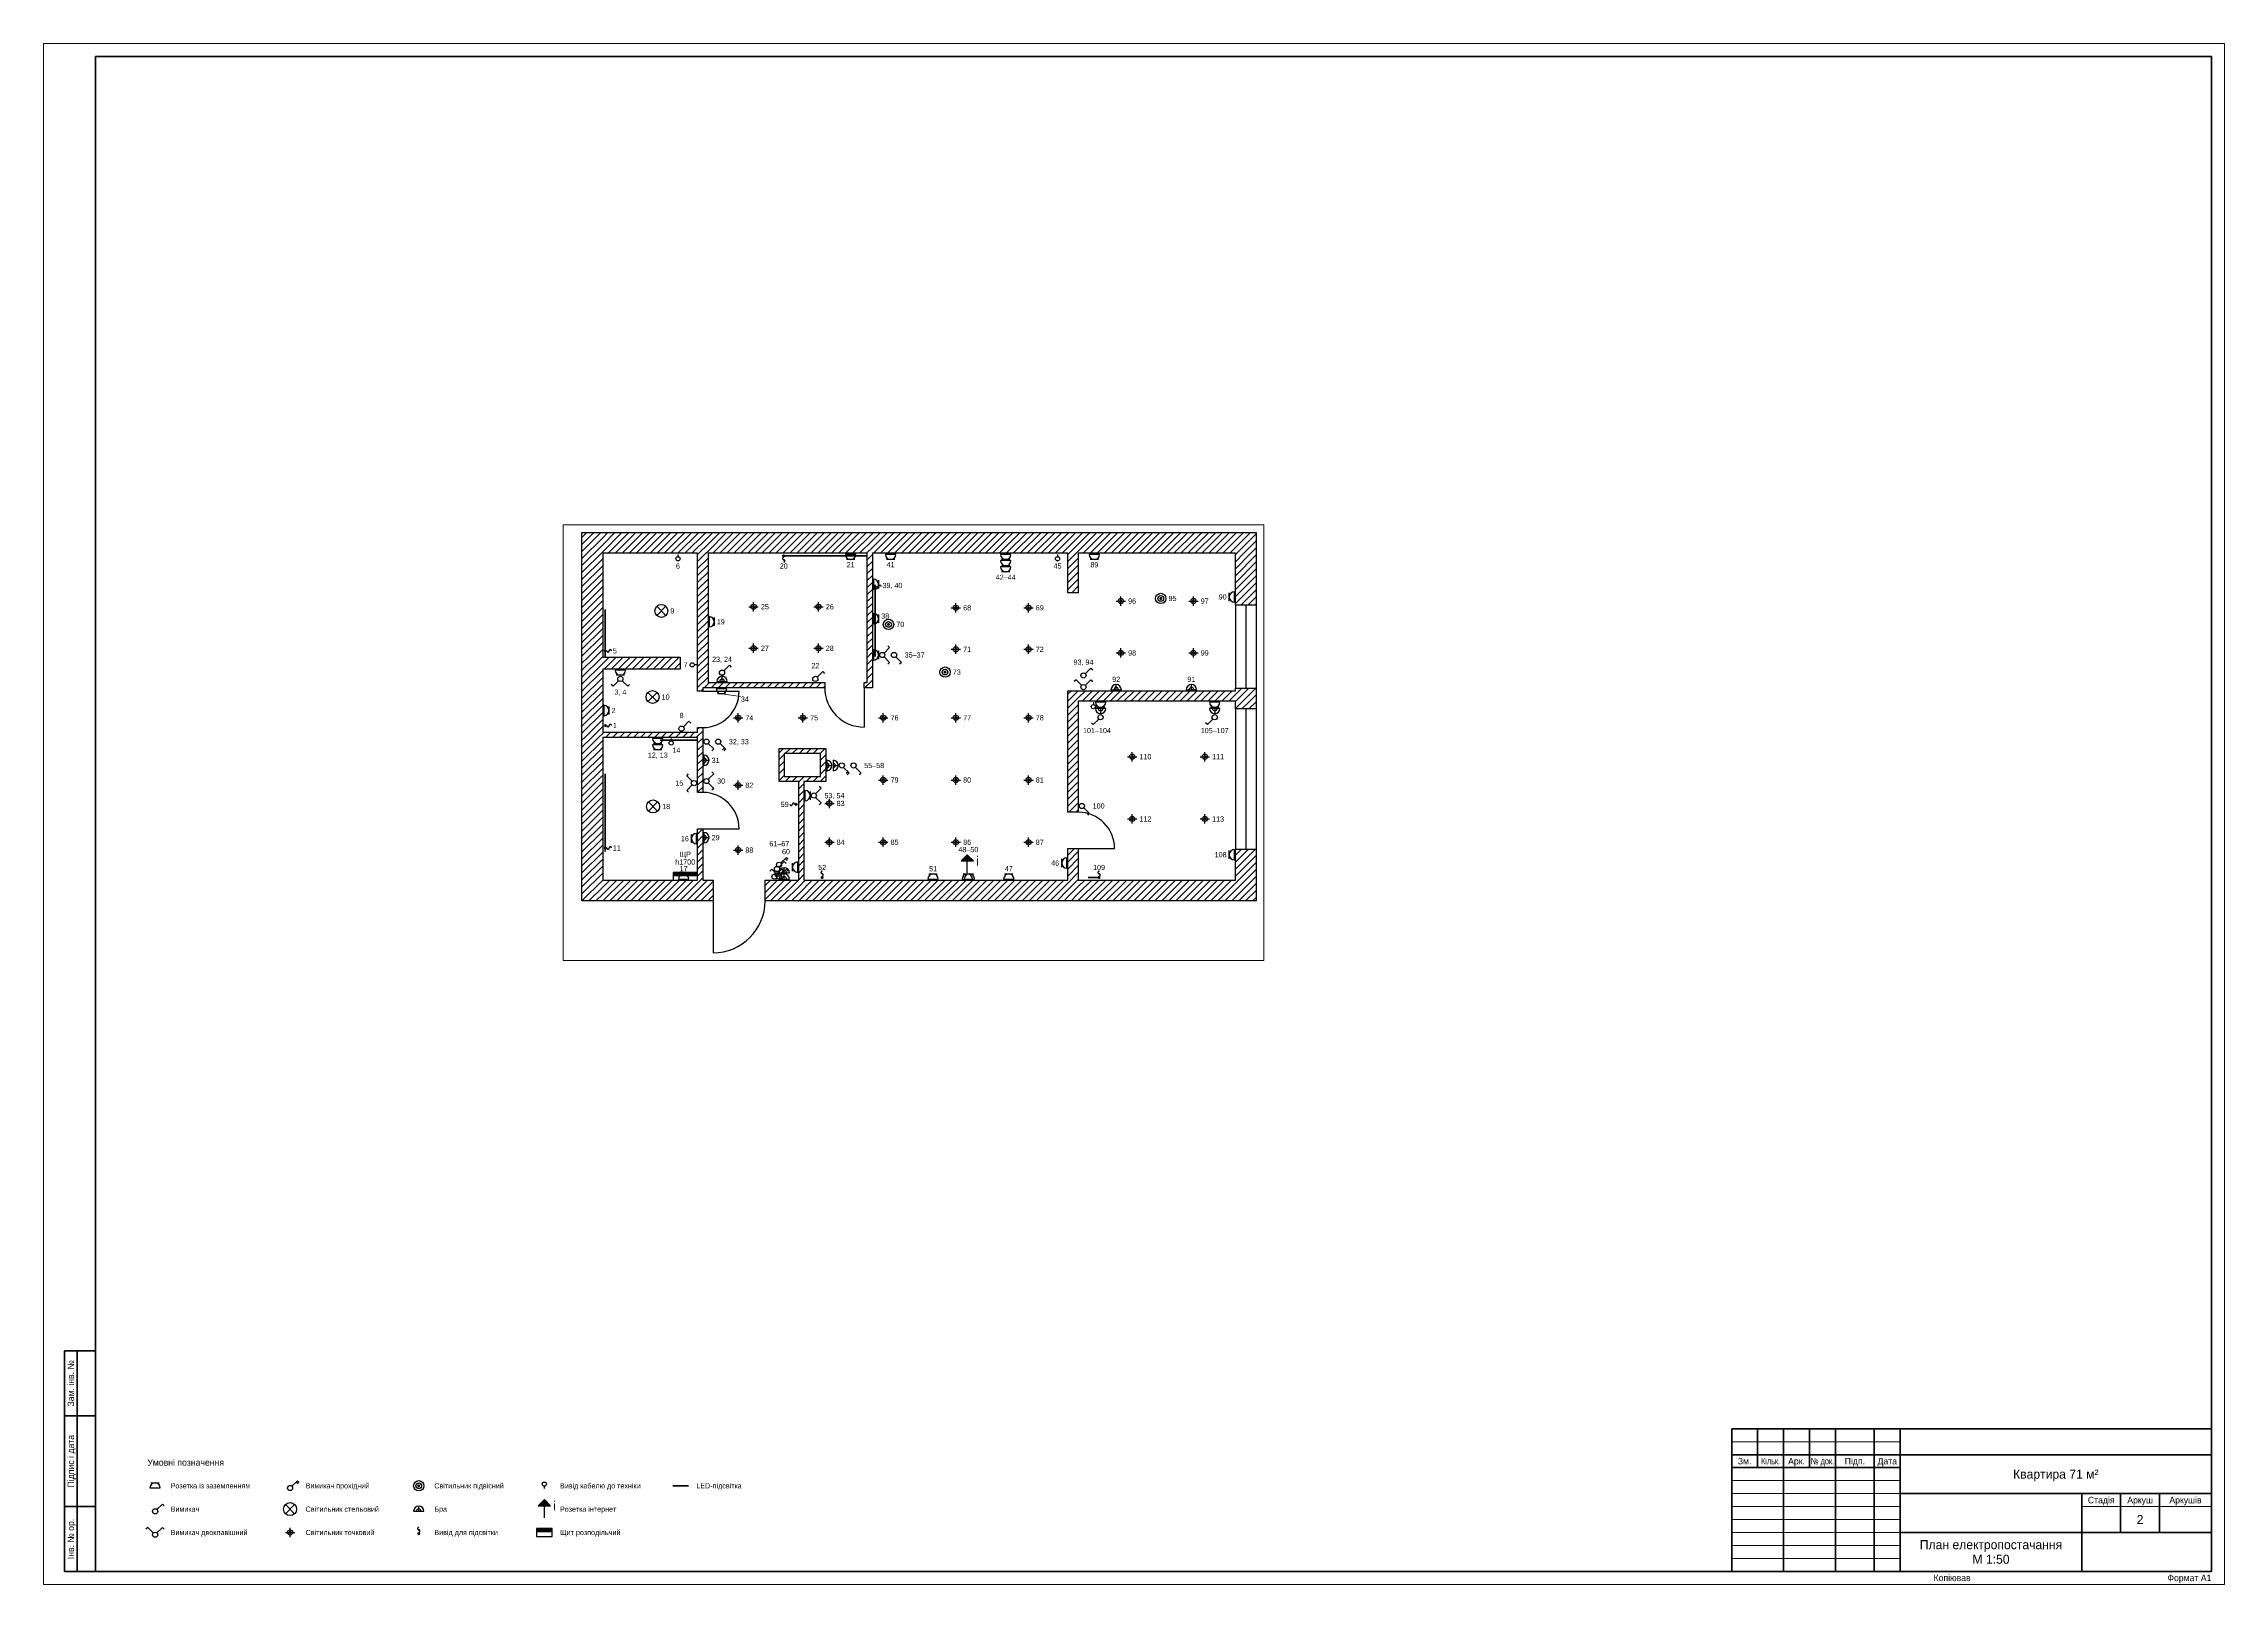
# Paper-space layout '02 Електрика' of a CAD drawing. Header units: millimetres. Extents: x 0 to 841, y 0 to 594.
# The model-space entities are those that its viewports show. They can reach past a viewport. Long polylines and large blocks are cut down to what shows.
import ezdxf
from ezdxf.enums import TextEntityAlignment as Align

# ---------------------------------------------------------------- set-up
doc = ezdxf.new("R2010")
doc.units = ezdxf.units.MM
doc.linetypes.add('E_LED_DASH', pattern=[150, 100, -50])
for name, color, linetype in [('A-DOOR', 3, 'Continuous'), ('A-SHEET', 7, 'Continuous'), ('A-WALL', 7, 'Continuous'), ('A-WIND', 4, 'Continuous'), ('E-BOARD', 1, 'Continuous'), ('E-DATA', 140, 'Continuous'), ('E-LED', 221, 'E_LED_DASH'), ('E-LIGHT', 6, 'Continuous'), ('E-SOCKET', 1, 'Continuous'), ('E-SWITCH', 5, 'Continuous'), ('E-TEXT', 7, 'Continuous')]:
    doc.layers.add(name, color=color, linetype=linetype)
doc.layers.add('A-VPORT', color=8, linetype='Continuous', plot=False)
doc.styles.add('PLEX_LIGHT', font='IBMPlexSans-Light.ttf')

# ---------------------------------------------------------------- blocks, each defined once
blk = doc.blocks.new('STAMP_F3')
at = {"lineweight": 50}
for p, q in [((185, 55), (0, 55)), ((0, 55), (0, 0)), ((10, 40), (10, 55)), ((20, 40), (20, 55)), ((30, 40), (30, 55)), ((40, 40), (40, 55)), ((55, 40), (55, 55)), ((65, 0), (65, 55)), ((185, 0), (185, 55)), ((0, 45), (65, 45)), ((65, 45), (185, 45)), ((0, 40), (65, 40)), ((20, 0), (20, 40)), ((40, 0), (40, 40)), ((55, 0), (55, 40)), ((65, 30), (185, 30)), ((135, 0), (135, 30)), ((150, 15), (150, 30)), ((165, 15), (165, 30)), ((65, 15), (185, 15)), ((0, 0), (185, 0))]:
    blk.add_line(p, q, dxfattribs=at)
at = {"lineweight": 18}
for p, q in [((0, 50), (65, 50)), ((0, 35), (65, 35)), ((0, 30), (65, 30)), ((0, 25), (65, 25)), ((0, 20), (65, 20)), ((135, 25), (185, 25)), ((0, 15), (65, 15)), ((0, 10), (65, 10)), ((0, 5), (65, 5))]:
    blk.add_line(p, q, dxfattribs=at)
at = {"style": 'PLEX_LIGHT'}
for s, p in [('Зм.', (5, 42.5)), ('Арк.', (25, 42.5)), ('Підп.', (47.5, 42.5)), ('Дата', (60, 42.5)), ('Стадія', (142.5, 27.5)), ('Аркуш', (157.5, 27.5)), ('Аркушів', (175, 27.5))]:
    blk.add_text(s, height=2.5, dxfattribs=at).set_placement(p, align=Align.MIDDLE_CENTER)
for s, width, p in [('Кільк.', 0.81045, (15, 42.5)), ('№ док.', 0.701948, (35, 42.5))]:
    blk.add_text(s, height=2.5, dxfattribs=dict(at, width=width)).set_placement(p, align=Align.MIDDLE_CENTER)
for tag, height, p in [('CODE', 5, (125, 50)), ('DATE1', 2.5, (60, 37.5)), ('DATE2', 2.5, (60, 32.5)), ('OBJECT_2', 3.5, (125, 31.9)), ('OBJECT', 3.5, (125, 37.5)), ('DATE3', 2.5, (60, 27.5)), ('DATE4', 2.5, (60, 22.5)), ('DATE5', 2.5, (60, 17.5)), ('BUILDING_2', 3.5, (100, 16.9)), ('BUILDING', 3.5, (100, 22.5)), ('STAGE', 3.5, (142.5, 20)), ('SHEET', 3.5, (157.5, 20)), ('SHEETS', 3.5, (175, 20)), ('DATE6', 2.5, (60, 12.5)), ('DATE7', 2.5, (60, 7.5)), ('IMAGE', 3.5, (100, 7.5)), ('ORG', 2.5, (160, 7.5)), ('DATE8', 2.5, (60, 2.5)), ('IMAGE_2', 3.5, (100, 1.9)), ('ORG_2', 2.5, (160, 3.5))]:
    blk.add_attdef(tag, text='', height=height, dxfattribs=at).set_placement(p, align=Align.MIDDLE_CENTER)
for tag, p in [('ROLE1', (1, 37.5)), ('ROLE2', (1, 32.5)), ('NAME1', (21, 37.5)), ('NAME2', (21, 32.5)), ('ROLE3', (1, 27.5)), ('NAME3', (21, 27.5)), ('ROLE4', (1, 22.5)), ('ROLE5', (1, 17.5)), ('NAME4', (21, 22.5)), ('NAME5', (21, 17.5)), ('ROLE6', (1, 12.5)), ('ROLE7', (1, 7.5)), ('NAME6', (21, 12.5)), ('NAME7', (21, 7.5)), ('ROLE8', (1, 2.5)), ('NAME8', (21, 2.5))]:
    blk.add_attdef(tag, text='', height=2.5, dxfattribs=at).set_placement(p, align=Align.MIDDLE_LEFT)
blk = doc.blocks.new('E_SOCKET')
at = {"color": 0}
for p, q in [((-2, 0.4), (2, 0.4)), ((-1.6, 2.4), (1.6, 2.4))]:
    blk.add_line(p, q, dxfattribs=at)
blk.add_arc((0, 0.4), 2, 0, 180, dxfattribs=at)
at = {"style": 'PLEX_LIGHT', "flags": 1}
for tag in ['GROUP', 'H', 'ID']:
    blk.add_attdef(tag, (0, 0), '', height=2, dxfattribs=at)
blk = doc.blocks.new('E_SWITCH')
at = {"color": 0}
for p, q in [((0.71, 2.11), (2.83, 4.23)), ((2.83, 4.23), (3.54, 3.52))]:
    blk.add_line(p, q, dxfattribs=at)
blk.add_circle((0, 1.4), 1, dxfattribs=at)
at = {"style": 'PLEX_LIGHT', "flags": 1}
for tag in ['GROUP', 'H', 'ID']:
    blk.add_attdef(tag, (0, 0), '', height=2, dxfattribs=at)
blk = doc.blocks.new('E_SWITCH2')
at = {"color": 0}
for p, q in [((-2.83, 4.23), (-3.54, 3.52)), ((-0.71, 2.11), (-2.83, 4.23)), ((0.71, 2.11), (2.83, 4.23)), ((2.83, 4.23), (3.54, 3.52))]:
    blk.add_line(p, q, dxfattribs=at)
blk.add_circle((0, 1.4), 1, dxfattribs=at)
at = {"style": 'PLEX_LIGHT', "flags": 1}
for tag in ['GROUP', 'H', 'ID']:
    blk.add_attdef(tag, (0, 0), '', height=2, dxfattribs=at)
blk = doc.blocks.new('E_PASS_SWITCH')
at = {"color": 0}
for p, q in [((0.71, 2.11), (2.83, 4.23)), ((2.4, 3.8), (3.11, 3.1)), ((2.83, 4.23), (3.54, 3.52))]:
    blk.add_line(p, q, dxfattribs=at)
blk.add_circle((0, 1.4), 1, dxfattribs=at)
at = {"style": 'PLEX_LIGHT', "flags": 1}
for tag in ['GROUP', 'H', 'ID']:
    blk.add_attdef(tag, (0, 0), '', height=2, dxfattribs=at)
blk = doc.blocks.new('E_LIGHT')
at = {"color": 0}
for p, q in [((-1.77, -1.77), (1.77, 1.77)), ((-1.77, 1.77), (1.77, -1.77))]:
    blk.add_line(p, q, dxfattribs=at)
blk.add_circle((0, 0), 2.5, dxfattribs=at)
at = {"style": 'PLEX_LIGHT', "flags": 1}
for tag in ['GROUP', 'H', 'ID']:
    blk.add_attdef(tag, (0, 0), '', height=2, dxfattribs=at)
blk = doc.blocks.new('E_DOWNLIGHT')
h = blk.add_hatch(color=0)
h.dxf.hatch_style = 1
edge = h.paths.add_edge_path()
edge.add_arc((0, 0), 0.6, 0, 360)
at = {"color": 0}
for p, q in [((-1.8, 0), (1.8, 0)), ((0, -1.8), (0, 1.8))]:
    blk.add_line(p, q, dxfattribs=at)
blk.add_circle((0, 0), 1, dxfattribs=at)
at = {"style": 'PLEX_LIGHT', "flags": 1}
for tag in ['GROUP', 'H', 'ID']:
    blk.add_attdef(tag, (0, 0), '', height=2, dxfattribs=at)
blk = doc.blocks.new('E_PENDANT')
h = blk.add_hatch(color=0)
h.dxf.hatch_style = 1
edge = h.paths.add_edge_path()
edge.add_arc((0, 0), 0.6, 0, 360)
at = {"color": 0}
for radius in [2, 1.1]:
    blk.add_circle((0, 0), radius, dxfattribs=at)
at = {"style": 'PLEX_LIGHT', "flags": 1}
for tag in ['GROUP', 'H', 'ID']:
    blk.add_attdef(tag, (0, 0), '', height=2, dxfattribs=at)
blk = doc.blocks.new('E_SCONCE')
at = {"color": 0}
for p, q in [((-2, 0.4), (2, 0.4)), ((0, 0.4), (0, 2.4))]:
    blk.add_line(p, q, dxfattribs=at)
for radius in [2, 0.9]:
    blk.add_arc((0, 0.4), radius, 0, 180, dxfattribs=at)
at = {"style": 'PLEX_LIGHT', "flags": 1}
for tag in ['GROUP', 'H', 'ID']:
    blk.add_attdef(tag, (0, 0), '', height=2, dxfattribs=at)
blk = doc.blocks.new('E_LED_OUTPUT')
h = blk.add_hatch(color=0)
h.dxf.hatch_style = 1
edge = h.paths.add_edge_path()
edge.add_arc((0, 1), 0.6, 0, 360)
at = {"color": 0}
for centre, start, end in [((0, 2.95), 90, 270), ((0, 2.05), 270, 90)]:
    blk.add_arc(centre, 0.45, start, end, dxfattribs=at)
at = {"style": 'PLEX_LIGHT', "flags": 1}
for tag in ['GROUP', 'H', 'ID']:
    blk.add_attdef(tag, (0, 0), '', height=2, dxfattribs=at)
blk = doc.blocks.new('E_OUTLET')
at = {"color": 0}
blk.add_line((0, 0.4), (0, 1.3), dxfattribs=at)
blk.add_circle((0, 2.1), 0.8, dxfattribs=at)
at = {"style": 'PLEX_LIGHT', "flags": 1}
for tag in ['GROUP', 'H', 'ID']:
    blk.add_attdef(tag, (0, 0), '', height=2, dxfattribs=at)
blk = doc.blocks.new('E_DATA')
h = blk.add_hatch(color=0)
h.dxf.hatch_style = 1
h.paths.add_polyline_path([(-2.4, 5), (2.4, 5), (0, 7.4)])
at = {"color": 0}
blk.add_line((0, 0.4), (0, 5), dxfattribs=at)
blk.add_lwpolyline([(-2.4, 5), (2.4, 5), (0, 7.4)], close=True, dxfattribs=at)
at = {"color": 0, "style": 'PLEX_LIGHT'}
blk.add_text('i', height=3.6, dxfattribs=at).set_placement((3.36, 5), align=Align.MIDDLE_LEFT)
at = {"style": 'PLEX_LIGHT', "flags": 1}
for tag in ['GROUP', 'H', 'ID']:
    blk.add_attdef(tag, (0, 0), '', height=2, dxfattribs=at)
blk = doc.blocks.new('E_BOARD')
h = blk.add_hatch(color=0)
h.dxf.hatch_style = 1
h.paths.add_polyline_path([(-0.5, 0.5), (0.5, 0.5), (0.5, 1), (-0.5, 1)])
at = {"color": 0}
blk.add_lwpolyline([(-0.5, 0), (0.5, 0), (0.5, 1), (-0.5, 1)], close=True, dxfattribs=at)
at = {"style": 'PLEX_LIGHT', "flags": 1}
for tag in ['GROUP', 'H', 'ID']:
    blk.add_attdef(tag, (0, 0), '', height=2, dxfattribs=at)

msp = doc.modelspace()

# ---------------------------------------------------------------- hatches: boundary and pattern name
at = {"layer": 'A-WALL'}
h = msp.add_hatch(dxfattribs=at)
h.set_pattern_fill('ANSI31', scale=30)
h.paths.add_polyline_path([(0, 6700), (0, 6300), (0, 4300), (-400, 4300), (-400, 6700)])
h = msp.add_hatch(dxfattribs=at)
h.set_pattern_fill('ANSI31', scale=30)
h.paths.add_polyline_path([(2030, 6300), (1830, 6300), (0, 6300), (0, 6700), (1830, 6700), (2030, 6700)])
h = msp.add_hatch(dxfattribs=at)
h.set_pattern_fill('ANSI31', scale=30)
h.paths.add_polyline_path([(5200, 6700), (5200, 6300), (5100, 6300), (2030, 6300), (2030, 6700), (5100, 6700)])
h = msp.add_hatch(dxfattribs=at)
h.set_pattern_fill('ANSI31', scale=30)
h.paths.add_polyline_path([(9170, 6700), (9170, 6300), (8970, 6300), (5200, 6300), (5200, 6700), (8970, 6700)])
h = msp.add_hatch(dxfattribs=at)
h.set_pattern_fill('ANSI31', scale=30)
h.paths.add_polyline_path([(12600, 6300), (12200, 6300), (9170, 6300), (9170, 6700), (12600, 6700)])
h = msp.add_hatch(dxfattribs=at)
h.set_pattern_fill('ANSI31', scale=30)
h.paths.add_polyline_path([(2030, 3710), (1930, 3710), (1830, 3710), (1830, 3810), (1830, 6300), (2030, 6300), (2030, 3810)])
h = msp.add_hatch(dxfattribs=at)
h.set_pattern_fill('ANSI31', scale=30)
h.paths.add_polyline_path([(5100, 3710), (5100, 3810), (5100, 6300), (5200, 6300), (5200, 3710)])
h = msp.add_hatch(dxfattribs=at)
h.set_pattern_fill('ANSI31', scale=30)
h.paths.add_polyline_path([(8970, 5540), (8970, 6300), (9170, 6300), (9170, 5540)])
h = msp.add_hatch(dxfattribs=at)
h.set_pattern_fill('ANSI31', scale=30)
h.paths.add_polyline_path([(12200, 6300), (12600, 6300), (12600, 5300), (12200, 5300)])
h = msp.add_hatch(dxfattribs=at)
h.set_pattern_fill('ANSI31', scale=30)
h.paths.add_polyline_path([(-400, 4300), (0, 4300), (0, 4070), (0, 2850), (0, 2750), (-400, 2750), (-400, 2850), (-400, 4070)])
h = msp.add_hatch(dxfattribs=at)
h.set_pattern_fill('ANSI31', scale=30)
h.paths.add_polyline_path([(1490, 4300), (1490, 4070), (1390, 4070), (0, 4070), (0, 4300), (1390, 4300)])
h = msp.add_hatch(dxfattribs=at)
h.set_pattern_fill('ANSI31', scale=30)
h.paths.add_polyline_path([(4280, 3810), (4280, 3710), (2030, 3710), (2030, 3810)])
h = msp.add_hatch(dxfattribs=at)
h.set_pattern_fill('ANSI31', scale=30)
h.paths.add_polyline_path([(5100, 3810), (5100, 3710), (5040, 3710), (5040, 3810)])
h = msp.add_hatch(dxfattribs=at)
h.set_pattern_fill('ANSI31', scale=30)
h.paths.add_polyline_path([(1830, 3710), (1930, 3710), (1930, 3640), (1830, 3640)])
h = msp.add_hatch(dxfattribs=at)
h.set_pattern_fill('ANSI31', scale=30)
h.paths.add_polyline_path([(8970, 1310), (8970, 3450), (8970, 3650), (9170, 3650), (9170, 3450), (9170, 1310)])
h = msp.add_hatch(dxfattribs=at)
h.set_pattern_fill('ANSI31', scale=30)
h.paths.add_polyline_path([(12200, 3650), (12200, 3450), (9170, 3450), (9170, 3650)])
h = msp.add_hatch(dxfattribs=at)
h.set_pattern_fill('ANSI31', scale=30)
h.paths.add_polyline_path([(12200, 3450), (12200, 3650), (12200, 3700), (12600, 3700), (12600, 3650), (12600, 3450)])
h = msp.add_hatch(dxfattribs=at)
h.set_pattern_fill('ANSI31', scale=30)
h.paths.add_polyline_path([(12200, 3300), (12200, 3450), (12600, 3450), (12600, 3300)])
h = msp.add_hatch(dxfattribs=at)
h.set_pattern_fill('ANSI31', scale=30)
h.paths.add_polyline_path([(0, 0), (0, -400), (-400, -400), (-400, 2750), (0, 2750)])
h = msp.add_hatch(dxfattribs=at)
h.set_pattern_fill('ANSI31', scale=30)
h.paths.add_polyline_path([(1830, 2850), (1830, 2750), (0, 2750), (0, 2850)])
h = msp.add_hatch(dxfattribs=at)
h.set_pattern_fill('ANSI31', scale=30)
h.paths.add_polyline_path([(1830, 2750), (1830, 2850), (1830, 2940), (1930, 2940), (1930, 2850), (1930, 2750)])
h = msp.add_hatch(dxfattribs=at)
h.set_pattern_fill('ANSI31', scale=30)
h.paths.add_polyline_path([(1830, 1690), (1830, 2750), (1930, 2750), (1930, 1690)])
h = msp.add_hatch(dxfattribs=at)
h.set_pattern_fill('ANSI31', scale=30)
h.paths.add_polyline_path([(3400, 2440), (3400, 2540), (4200, 2540), (4200, 2440), (3500, 2440)])
h = msp.add_hatch(dxfattribs=at)
h.set_pattern_fill('ANSI31', scale=30)
h.paths.add_polyline_path([(4200, 2540), (4300, 2540), (4300, 2000), (4200, 2000), (4200, 2440)])
h = msp.add_hatch(dxfattribs=at)
h.set_pattern_fill('ANSI31', scale=30)
h.paths.add_polyline_path([(3500, 1900), (3400, 1900), (3400, 2440), (3500, 2440), (3500, 2000)])
h = msp.add_hatch(dxfattribs=at)
h.set_pattern_fill('ANSI31', scale=30)
h.paths.add_polyline_path([(3500, 1900), (3500, 2000), (3780, 2000), (3780, 1900)])
h = msp.add_hatch(dxfattribs=at)
h.set_pattern_fill('ANSI31', scale=30)
h.paths.add_polyline_path([(3780, 2000), (3880, 2000), (3880, 1900), (3880, 0), (3780, 0), (3780, 1900)])
h = msp.add_hatch(dxfattribs=at)
h.set_pattern_fill('ANSI31', scale=30)
h.paths.add_polyline_path([(4300, 2000), (4300, 1900), (3880, 1900), (3880, 2000), (4200, 2000)])
h = msp.add_hatch(dxfattribs=at)
h.set_pattern_fill('ANSI31', scale=30)
h.paths.add_polyline_path([(1830, -400), (1830, 0), (1830, 990), (1930, 990), (1930, 0), (1930, -400)])
h = msp.add_hatch(dxfattribs=at)
h.set_pattern_fill('ANSI31', scale=30)
h.paths.add_polyline_path([(8970, -400), (8970, 0), (8970, 610), (9170, 610), (9170, 0), (9170, -400)])
h = msp.add_hatch(dxfattribs=at)
h.set_pattern_fill('ANSI31', scale=30)
h.paths.add_polyline_path([(12200, 0), (12200, 600), (12600, 600), (12600, -400), (12200, -400)])
h = msp.add_hatch(dxfattribs=at)
h.set_pattern_fill('ANSI31', scale=30)
h.paths.add_polyline_path([(1830, 0), (1830, -400), (0, -400), (0, 0)])
h = msp.add_hatch(dxfattribs=at)
h.set_pattern_fill('ANSI31', scale=30)
h.paths.add_polyline_path([(2130, 0), (2130, -400), (1930, -400), (1930, 0)])
h = msp.add_hatch(dxfattribs=at)
h.set_pattern_fill('ANSI31', scale=30)
h.paths.add_polyline_path([(3130, 0), (3780, 0), (3780, -400), (3130, -400)])
h = msp.add_hatch(dxfattribs=at)
h.set_pattern_fill('ANSI31', scale=30)
h.paths.add_polyline_path([(3780, -400), (3780, 0), (3880, 0), (8970, 0), (8970, -400), (3880, -400)])
h = msp.add_hatch(dxfattribs=at)
h.set_pattern_fill('ANSI31', scale=30)
h.paths.add_polyline_path([(12200, 0), (12200, -400), (9170, -400), (9170, 0)])

# ---------------------------------------------------------------- linework, layer by layer
at = {"layer": 'A-DOOR'}
for p, q in [((1930, 3640), (2630, 3640)), ((5040, 3710), (5040, 2950)), ((1930, 990), (2630, 990)), ((9170, 610), (9870, 610)), ((2130, -400), (2130, -1400))]:
    msp.add_line(p, q, dxfattribs=at)
for centre, radius, start, end in [((1930, 3640), 700, -90, 0), ((5040, 3710), 760, 180, -90), ((1930, 990), 700, 0, 90), ((9170, 610), 700, 0, 90), ((2130, -400), 1000, -90, 0)]:
    msp.add_arc(centre, radius, start, end, dxfattribs=at)
at = {"layer": 'A-WALL'}
for p, q in [((-400, 4300), (-400, 6700)), ((-400, 6700), (2030, 6700)), ((2030, 6700), (5200, 6700)), ((5200, 6700), (9170, 6700)), ((9170, 6700), (12600, 6700)), ((12600, 6700), (12600, 5300)), ((0, 6300), (0, 4300)), ((1830, 6300), (0, 6300)), ((1830, 3710), (1830, 6300)), ((5100, 6300), (2030, 6300)), ((2030, 6300), (2030, 3810)), ((5100, 3810), (5100, 6300)), ((8970, 6300), (5200, 6300)), ((5200, 6300), (5200, 3710)), ((8970, 5540), (8970, 6300)), ((12200, 6300), (9170, 6300)), ((9170, 6300), (9170, 5540)), ((12200, 5300), (12200, 6300)), ((9170, 5540), (8970, 5540)), ((12600, 5300), (12200, 5300)), ((-400, 2750), (-400, 4300)), ((0, 4300), (1490, 4300)), ((1490, 4300), (1490, 4070)), ((0, 4070), (0, 2850)), ((1490, 4070), (0, 4070)), ((2030, 3810), (4280, 3810)), ((4280, 3810), (4280, 3710)), ((5040, 3710), (5040, 3810)), ((5040, 3810), (5100, 3810)), ((1830, 3640), (1830, 3710)), ((1930, 3640), (1830, 3640)), ((4280, 3710), (1930, 3710)), ((1930, 3710), (1930, 3640)), ((5200, 3710), (5040, 3710)), ((8970, 1310), (8970, 3650)), ((8970, 3650), (9170, 3650)), ((9170, 3650), (12200, 3650)), ((9170, 3450), (9170, 1310)), ((12200, 3450), (9170, 3450)), ((12200, 3650), (12200, 3700)), ((12200, 3700), (12600, 3700)), ((12200, 3300), (12200, 3450)), ((12600, 3700), (12600, 3450)), ((12600, 3450), (12600, 3300)), ((12600, 3300), (12200, 3300)), ((-400, -400), (-400, 2750)), ((0, 2850), (1830, 2850)), ((1830, 2750), (0, 2750)), ((0, 2750), (0, 0)), ((1830, 2850), (1830, 2940)), ((1830, 2940), (1930, 2940)), ((1830, 1690), (1830, 2750)), ((1930, 2940), (1930, 2750)), ((1930, 2750), (1930, 1690)), ((3400, 1900), (3400, 2540)), ((3400, 2540), (4300, 2540)), ((4300, 2540), (4300, 1900)), ((3500, 2440), (3500, 2000)), ((4200, 2440), (3500, 2440)), ((4200, 2000), (4200, 2440)), ((1930, 1690), (1830, 1690)), ((3780, 1900), (3400, 1900)), ((3500, 2000), (3780, 2000)), ((3780, 2000), (3880, 2000)), ((3780, 0), (3780, 1900)), ((3880, 2000), (4200, 2000)), ((4300, 1900), (3880, 1900)), ((3880, 1900), (3880, 0)), ((9170, 1310), (8970, 1310)), ((1830, 0), (1830, 990)), ((1830, 990), (1930, 990)), ((1930, 990), (1930, 0)), ((8970, 0), (8970, 610)), ((8970, 610), (9170, 610)), ((9170, 610), (9170, 0)), ((12200, 0), (12200, 600)), ((12200, 600), (12600, 600)), ((12600, 600), (12600, -400)), ((0, 0), (1830, 0)), ((1930, 0), (2130, 0)), ((2130, 0), (2130, -400)), ((3130, -400), (3130, 0)), ((3130, 0), (3780, 0)), ((3880, 0), (8970, 0)), ((9170, 0), (12200, 0)), ((1830, -400), (-400, -400)), ((1930, -400), (1830, -400)), ((2130, -400), (1930, -400)), ((3780, -400), (3130, -400)), ((8970, -400), (3780, -400)), ((9170, -400), (8970, -400)), ((12600, -400), (9170, -400))]:
    msp.add_line(p, q, dxfattribs=at)
at = {"layer": 'A-WIND'}
for p, q in [((12200, 5300), (12200, 3700)), ((12400, 5300), (12400, 3700)), ((12600, 5300), (12600, 3700)), ((12200, 3300), (12200, 600)), ((12400, 3300), (12400, 600)), ((12600, 3300), (12600, 600))]:
    msp.add_line(p, q, dxfattribs=at)
at = {"layer": 'E-LED', "lineweight": 35}
for p, q in [((3460, 6250), (5080, 6250)), ((5250, 4310), (5250, 5690)), ((50, 4300), (50, 5220)), ((1110, 2700), (1830, 2700)), ((50, 550), (50, 2050)), ((9570, 50), (9360, 50))]:
    msp.add_line(p, q, dxfattribs=at)
at = {"layer": 'E-TEXT', "lineweight": 13}
msp.add_line((2290, 3590), (2654, 3540), dxfattribs=at)

# ---------------------------------------------------------------- block references
at = {"layer": 'E-BOARD', "xscale": 470, "yscale": 150}
msp.add_blockref('E_BOARD', (1590, 0), dxfattribs=at)
at = {"layer": 'E-DATA', "xscale": 50, "yscale": 50}
msp.add_blockref('E_DATA', (7030, 120), dxfattribs=at)
at = {"layer": 'E-LED', "xscale": 50, "yscale": 50}
for p, rotation in [((3490, 6300), -180), ((5200, 5660), -90), ((0, 4420), -90), ((0, 2980), -90), ((3780, 1460), -270), ((0, 620), -90)]:
    msp.add_blockref('E_LED_OUTPUT', p, dxfattribs=dict(at, rotation=rotation))
for p in [(4230, 0), (9570, 0)]:
    msp.add_blockref('E_LED_OUTPUT', p, dxfattribs=at)
at = {"layer": 'E-LIGHT', "xscale": 50, "yscale": 50}
for name, p in [('E_DOWNLIGHT', (9990, 5380)), ('E_PENDANT', (10760, 5430)), ('E_DOWNLIGHT', (11390, 5380)), ('E_LIGHT', (1130, 5190)), ('E_DOWNLIGHT', (2910, 5270)), ('E_DOWNLIGHT', (4160, 5270)), ('E_DOWNLIGHT', (6810, 5250)), ('E_DOWNLIGHT', (8210, 5250)), ('E_PENDANT', (5510, 4930)), ('E_DOWNLIGHT', (2910, 4470)), ('E_DOWNLIGHT', (4160, 4470)), ('E_DOWNLIGHT', (6810, 4450)), ('E_DOWNLIGHT', (8210, 4450)), ('E_DOWNLIGHT', (9990, 4380)), ('E_DOWNLIGHT', (11390, 4380)), ('E_SCONCE', (2300, 3810)), ('E_PENDANT', (6600, 4010)), ('E_LIGHT', (960, 3530)), ('E_SCONCE', (9900, 3650)), ('E_SCONCE', (11350, 3650)), ('E_DOWNLIGHT', (2610, 3130)), ('E_DOWNLIGHT', (3860, 3130)), ('E_DOWNLIGHT', (5410, 3130)), ('E_DOWNLIGHT', (6810, 3130)), ('E_DOWNLIGHT', (8210, 3130)), ('E_DOWNLIGHT', (10210, 2380)), ('E_DOWNLIGHT', (11610, 2380)), ('E_DOWNLIGHT', (2610, 1830)), ('E_DOWNLIGHT', (5410, 1930)), ('E_DOWNLIGHT', (6810, 1930)), ('E_DOWNLIGHT', (8210, 1930)), ('E_LIGHT', (970, 1420)), ('E_DOWNLIGHT', (4370, 1480)), ('E_DOWNLIGHT', (10210, 1180)), ('E_DOWNLIGHT', (11610, 1180)), ('E_DOWNLIGHT', (2610, 580)), ('E_DOWNLIGHT', (4370, 730)), ('E_DOWNLIGHT', (5410, 730)), ('E_DOWNLIGHT', (6810, 730)), ('E_DOWNLIGHT', (8210, 730)), ('E_SCONCE', (3500, 120)), ('E_SCONCE', (3500, 0))]:
    msp.add_blockref(name, p, dxfattribs=at)
for p, rotation in [((9600, 3330), -180), ((11800, 3330), -180), ((1930, 2310), -90), ((4300, 2210), -90), ((4420, 2210), -90), ((1930, 820), -90)]:
    msp.add_blockref('E_SCONCE', p, dxfattribs=dict(at, rotation=rotation))
at = {"layer": 'E-SOCKET', "xscale": 50, "yscale": 50}
for name, p, rotation in [('E_OUTLET', (1450, 6300), -180), ('E_SOCKET', (4780, 6300), -180), ('E_SOCKET', (5550, 6300), -180), ('E_SOCKET', (7770, 6300), -180), ('E_SOCKET', (7770, 6180), -180), ('E_SOCKET', (7770, 6060), -180), ('E_OUTLET', (8770, 6300), -180), ('E_SOCKET', (9480, 6300), -180), ('E_SOCKET', (5200, 5700), -90), ('E_SOCKET', (12200, 5460), -270), ('E_SOCKET', (2030, 4980), -90), ('E_SOCKET', (5200, 5040), -90), ('E_SOCKET', (5200, 4340), -90), ('E_SOCKET', (340, 4070), -180), ('E_OUTLET', (1830, 4150), -270), ('E_SOCKET', (0, 3270), -90), ('E_SOCKET', (2290, 3710), -180), ('E_OUTLET', (9460, 3450), -180), ('E_SOCKET', (9600, 3450), -180), ('E_SOCKET', (11800, 3450), -180), ('E_SOCKET', (1060, 2750), -180), ('E_SOCKET', (1060, 2630), -180), ('E_OUTLET', (1320, 2750), -180), ('E_SOCKET', (3880, 1630), -90), ('E_SOCKET', (1830, 800), -270), ('E_SOCKET', (8970, 330), -270), ('E_SOCKET', (12200, 490), -270), ('E_SOCKET', (3780, 250), -270)]:
    msp.add_blockref(name, p, dxfattribs=dict(at, rotation=rotation))
for name, p in [('E_SOCKET', (1560, 0)), ('E_OUTLET', (3360, 0)), ('E_SOCKET', (6370, 0)), ('E_SOCKET', (7030, 0)), ('E_SOCKET', (7070, 0)), ('E_SOCKET', (7830, 0))]:
    msp.add_blockref(name, p, dxfattribs=at)
at = {"layer": 'E-SWITCH', "xscale": 50, "yscale": 50}
for name, p, rotation in [('E_SWITCH2', (5320, 4340), -90), ('E_SWITCH', (5546.1, 4340), -90), ('E_SWITCH2', (340, 3950), -180), ('E_SWITCH', (9600, 3210), -180), ('E_SWITCH', (11800, 3210), -180), ('E_SWITCH', (1930, 2670), -90), ('E_PASS_SWITCH', (2156.1, 2670), -90), ('E_PASS_SWITCH', (4540, 2210), -90), ('E_SWITCH', (4766.1, 2210), -90), ('E_SWITCH2', (1830, 1870), -270), ('E_SWITCH2', (1930, 1910), -90), ('E_SWITCH2', (4000, 1630), -90), ('E_SWITCH', (9170, 1430), -90)]:
    msp.add_blockref(name, p, dxfattribs=dict(at, rotation=rotation))
for name, p in [('E_SWITCH', (2300, 3930)), ('E_SWITCH', (4100, 3810)), ('E_SWITCH2', (9270, 3650)), ('E_SWITCH', (9270, 3876.1)), ('E_SWITCH', (1520, 2850)), ('E_PASS_SWITCH', (3400, 226.1)), ('E_SWITCH2', (3400, 0)), ('E_SWITCH', (3310, 0)), ('E_SWITCH', (3360, 145))]:
    msp.add_blockref(name, p, dxfattribs=at)

# ---------------------------------------------------------------- texts
at = {"layer": 'E-TEXT', "style": 'PLEX_LIGHT'}
for s, p in [('6', (1450, 6055)), ('20', (3490, 6055)), ('21', (4780, 6080)), ('41', (5550, 6080)), ('42–44', (7770, 5840)), ('45', (8770, 6055)), ('89', (9480, 6080)), ('23, 24', (2300, 4256.1)), ('93, 94', (9270, 4202.1)), ('22', (4100, 4136.1)), ('92', (9900, 3870)), ('91', (11350, 3870)), ('3, 4', (340, 3623.9)), ('34', (2740, 3490)), ('8', (1520, 3176.1)), ('14', (1420, 2505)), ('101–104', (9530, 2883.9)), ('105–107', (11800, 2883.9)), ('12, 13', (1060, 2410)), ('ЩР', (1590, 500)), ('61–67', (3405, 702.1)), ('48–50', (7050, 590)), ('h1700', (1590, 350)), ('17', (1560, 220)), ('52', (4230, 245)), ('51', (6370, 220)), ('47', (7830, 220)), ('109', (9570, 245))]:
    msp.add_text(s, height=100, dxfattribs=at).set_placement(p, align=Align.MIDDLE_CENTER)
for s, p in [('39, 40', (5395, 5680)), ('95', (10910, 5430)), ('9', (1305, 5190)), ('25', (3050, 5270)), ('26', (4300, 5270)), ('38', (5370, 5090)), ('68', (6950, 5250)), ('69', (8350, 5250)), ('96', (10130, 5380)), ('97', (11530, 5380)), ('19', (2200, 4980)), ('70', (5660, 4930)), ('5', (195, 4420)), ('27', (3050, 4470)), ('28', (4300, 4470)), ('35–37', (5822.1, 4340)), ('71', (6950, 4450)), ('72', (8350, 4450)), ('98', (10130, 4380)), ('99', (11530, 4380)), ('73', (6750, 4010)), ('10', (1135, 3530)), ('2', (170, 3270)), ('1', (195, 2980)), ('74', (2750, 3130)), ('75', (4000, 3130)), ('76', (5550, 3130)), ('77', (6950, 3130)), ('78', (8350, 3130)), ('32, 33', (2432.1, 2670)), ('31', (2100, 2310)), ('55–58', (5042.1, 2210)), ('110', (10350, 2380)), ('111', (11750, 2380)), ('30', (2206.1, 1910)), ('82', (2750, 1830)), ('79', (5550, 1930)), ('80', (6950, 1930)), ('81', (8350, 1930)), ('18', (1145, 1420)), ('53, 54', (4276.1, 1630)), ('83', (4510, 1480)), ('100', (9446.1, 1430)), ('29', (2100, 820)), ('112', (10350, 1180)), ('113', (11750, 1180)), ('11', (195, 620)), ('88', (2750, 580)), ('84', (4510, 730)), ('85', (5550, 730)), ('86', (6950, 730)), ('87', (8350, 730))]:
    msp.add_text(s, height=100, dxfattribs=at).set_placement(p, align=Align.MIDDLE_LEFT)
for s, p in [('90', (12030, 5460)), ('7', (1635, 4150)), ('15', (1553.9, 1870)), ('59', (3585, 1460)), ('16', (1660, 800)), ('60', (3610, 550)), ('108', (12030, 490)), ('46', (8800, 330))]:
    msp.add_text(s, height=100, dxfattribs=at).set_placement(p, align=Align.MIDDLE_RIGHT)

psp = doc.layouts.new('02 Електрика')

# ---------------------------------------------------------------- linework, layer by layer
at = {"layer": 'A-SHEET', "lineweight": 18}
for p, q in [((841, 594), (0, 594)), ((0, 594), (0, 0)), ((841, 0), (841, 594)), ((0, 0), (841, 0))]:
    psp.add_line(p, q, dxfattribs=at)
at = {"layer": 'A-SHEET', "lineweight": 50}
for p, q in [((836, 589), (20, 589)), ((20, 589), (20, 5)), ((836, 5), (836, 589)), ((20, 90), (8, 90)), ((8, 90), (8, 65)), ((13, 65), (13, 90)), ((20, 65), (20, 90)), ((20, 65), (8, 65)), ((8, 65), (8, 30)), ((8, 65), (20, 65)), ((13, 30), (13, 65)), ((20, 30), (20, 65)), ((20, 30), (8, 30)), ((8, 30), (8, 5)), ((8, 30), (20, 30)), ((13, 5), (13, 30)), ((20, 5), (20, 30)), ((8, 5), (20, 5)), ((20, 5), (836, 5))]:
    psp.add_line(p, q, dxfattribs=at)
at = {"layer": 'E-LED', "lineweight": 35}
psp.add_line((242.71, 38), (248.71, 38), dxfattribs=at)

# ---------------------------------------------------------------- block references
at = {"layer": 'A-SHEET'}
ref = psp.add_blockref('STAMP_F3', (651, 5), dxfattribs=at)
ref.add_attrib('OBJECT', 'Квартира 71 м²', dxfattribs={"layer": '0', "height": 3.5, "style": 'PLEX_LIGHT'}).set_placement((776, 42.5), align=Align.MIDDLE_CENTER)
ref.add_attrib('IMAGE', 'План електропостачання', dxfattribs={"layer": '0', "height": 3.5, "style": 'PLEX_LIGHT'}).set_placement((751, 15.3), align=Align.MIDDLE_CENTER)
ref.add_attrib('IMAGE_2', 'М 1:50', dxfattribs={"layer": '0', "height": 3.5, "style": 'PLEX_LIGHT'}).set_placement((751, 9.7), align=Align.MIDDLE_CENTER)
ref.add_attrib('SHEET', '2', dxfattribs={"layer": '0', "height": 3.5, "style": 'PLEX_LIGHT'}).set_placement((808.5, 25), align=Align.MIDDLE_CENTER)
at = {"layer": 'E-BOARD', "xscale": 6, "yscale": 3}
psp.add_blockref('E_BOARD', (193.11, 18.5), dxfattribs=at)
at = {"layer": 'E-DATA'}
psp.add_blockref('E_DATA', (193.11, 25.3), dxfattribs=at)
at = {"layer": 'E-LED'}
psp.add_blockref('E_LED_OUTPUT', (144.68, 18.55), dxfattribs=at)
at = {"layer": 'E-LIGHT'}
for name, p in [('E_PENDANT', (144.68, 38)), ('E_LIGHT', (95.04, 29)), ('E_SCONCE', (144.68, 27.8)), ('E_DOWNLIGHT', (95.04, 20))]:
    psp.add_blockref(name, p, dxfattribs=at)
at = {"layer": 'E-SOCKET'}
for name, p in [('E_SOCKET', (43, 36.8)), ('E_OUTLET', (193.11, 36.55))]:
    psp.add_blockref(name, p, dxfattribs=at)
at = {"layer": 'E-SWITCH'}
for name, p in [('E_PASS_SWITCH', (95.04, 35.74)), ('E_SWITCH', (43, 26.74)), ('E_SWITCH2', (43, 17.74))]:
    psp.add_blockref(name, p, dxfattribs=at)

# ---------------------------------------------------------------- texts
at = {"layer": 'A-SHEET', "style": 'PLEX_LIGHT'}
for s, p in [('Зам. інв. №', (10.5, 77.5)), ('Підпис і дата', (10.5, 47.5)), ('Інв. № ор.', (10.5, 17.5))]:
    psp.add_text(s, height=2.5, rotation=90, dxfattribs=at).set_placement(p, align=Align.MIDDLE_CENTER)
psp.add_text('Копіював', height=2.5, dxfattribs=at).set_placement((736, 2.5), align=Align.MIDDLE_CENTER)
psp.add_text('Формат A1', height=2.5, dxfattribs=at).set_placement((836, 2.5), align=Align.MIDDLE_RIGHT)
at = {"layer": 'E-TEXT', "style": 'PLEX_LIGHT'}
for s, height, p in [('Умовні позначення', 2.5, (40, 47)), ('Розетка із заземленням', 2, (49, 38)), ('Вимикач прохідний', 2, (101.04, 38)), ('Світильник підвісний', 2, (150.68, 38)), ('Вивід кабелю до техніки', 2, (199.11, 38)), ('LED-підсвітка', 2, (251.71, 38)), ('Вимикач', 2, (49, 29)), ('Світильник стельовий', 2, (101.04, 29)), ('Бра', 2, (150.68, 29)), ('Розетка інтернет', 2, (199.11, 29)), ('Вимикач двоклавішний', 2, (49, 20)), ('Світильник точковий', 2, (101.04, 20)), ('Вивід для підсвітки', 2, (150.68, 20)), ('Щит розподільчий', 2, (199.11, 20))]:
    psp.add_text(s, height=height, dxfattribs=at).set_placement(p, align=Align.MIDDLE_LEFT)

# ---------------------------------------------------------------- viewports
at = {"layer": 'A-VPORT'}
psp.add_viewport(center=(335.5, 324.5), size=(270.25, 168), view_center_point=(5993.85, 2650), view_height=8400, dxfattribs=at)

doc.saveas('drawing.dxf')
